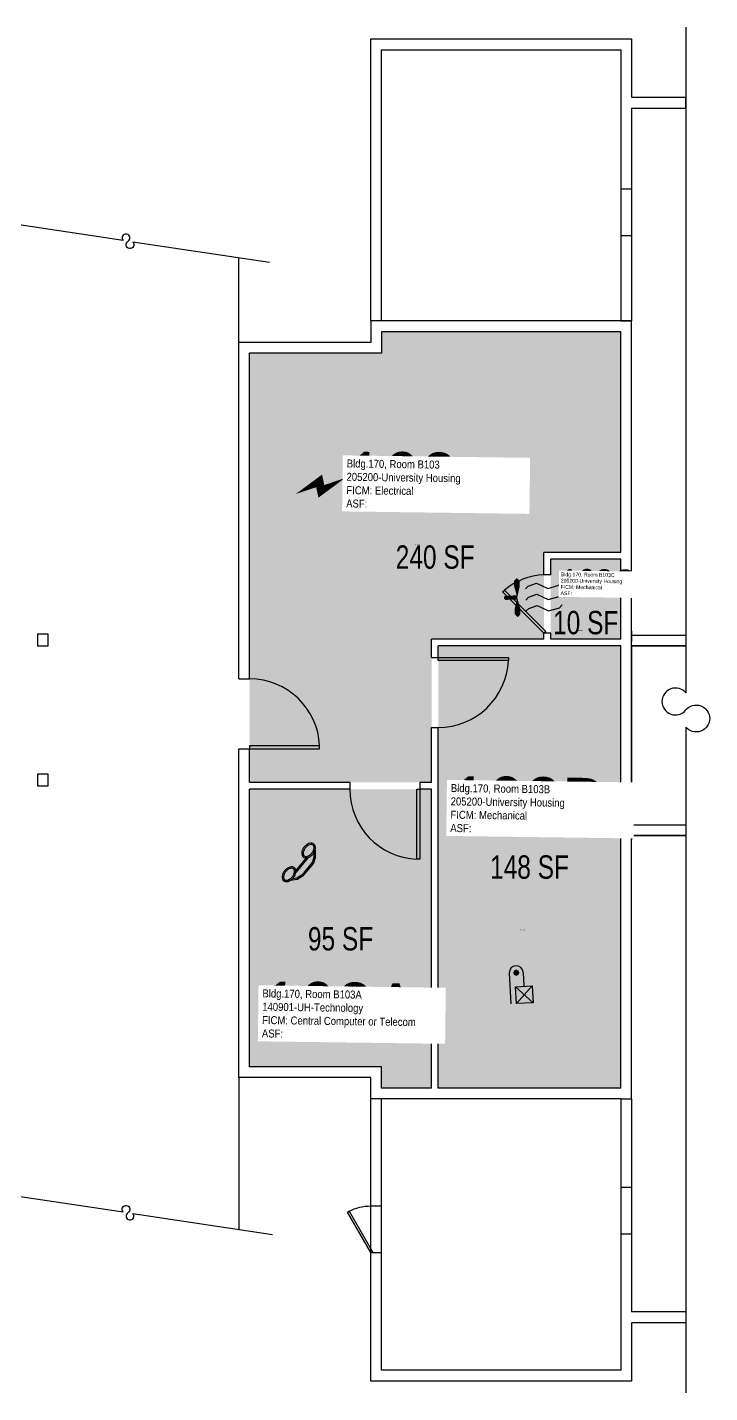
# Model space of a CAD drawing. Header units: inches. Extents: x -54 to 958, y -57 to 645.
# Drawn here: x 607 to 958, y -57 to 645 of the extents above; entities that cross this region are included whole.
import ezdxf
from ezdxf.enums import TextEntityAlignment as Align

# ---------------------------------------------------------------- set-up
doc = ezdxf.new("R2010")
doc.units = ezdxf.units.IN
doc.header["$LTSCALE"] = 10
doc.header["$MEASUREMENT"] = 0
doc.layers.get('0').update_dxf_attribs({"linetype": 'CONTINUOUS'})
for name, color, linetype in [('A-DOOR', 2, 'CONTINUOUS'), ('A-IDEN-ICON', 4, 'CONTINUOUS'), ('A-IDEN-RNUM', 7, 'CONTINUOUS'), ('A-IDEN-SNUM', 4, 'CONTINUOUS'), ('A-IDEN-VNUM', 4, 'CONTINUOUS'), ('A-SITE', 3, 'CONTINUOUS'), ('A-WALL', 5, 'CONTINUOUS'), ('AREA-TEXT', 3, 'CONTINUOUS'), ('Rooms-Category-Color', 7, 'CONTINUOUS'), ('Rooms-College-Color', 7, 'CONTINUOUS'), ('Rooms-Department-Color', 7, 'CONTINUOUS'), ('Rooms-Division-Color', 7, 'CONTINUOUS'), ('Rooms-Information', 7, 'CONTINUOUS')]:
    doc.layers.add(name, color=color, linetype=linetype)
doc.styles.add('CP_AREA', font='arial.ttf', dxfattribs={"height": 15})
doc.styles.add('CP_ROOMSNUMBER', font='arial.ttf', dxfattribs={"height": 1})
doc.styles.add('CP_ROOMVNUMBER', font='arial.ttf', dxfattribs={"width": 0.85, "height": 0.075})

# ---------------------------------------------------------------- blocks, each defined once
blk = doc.blocks.new('CPELEV')
at = {"color": 0, "linetype": 'ByBlock'}
for p, q in [((-0.035, 0.03), (-0.035, -0.08)), ((0.015, 0.03), (0.015, -0.02)), ((-0.015, -0.08), (-0.015, -0.02)), ((-0.015, -0.02), (0.045, -0.02)), ((-0.015, -0.08), (0.045, -0.02)), ((0.045, -0.08), (-0.015, -0.02)), ((0.045, -0.02), (0.045, -0.08)), ((0.045, -0.08), (-0.015, -0.08))]:
    blk.add_line(p, q, dxfattribs=at)
at = {"color": 0, "linetype": 'ByBlock', "const_width": 0.0106}
blk.add_lwpolyline([(-0.0153, 0.03, 1), (-0.0047, 0.03, 1)], format="xyb", close=True, dxfattribs=at)
at = {"color": 0, "linetype": 'ByBlock'}
blk.add_arc((-0.01, 0.03), 0.025, 0, 180, dxfattribs=at)
blk = doc.blocks.new('CPPHONE')
at = {"color": 0, "linetype": 'ByBlock'}
for p, q in [((0.0096, 0.0252), (-0.0196, -0.0252)), ((0.0169, 0.0279), (-0.0182, -0.0329))]:
    blk.add_line(p, q, dxfattribs=at)
for points in [[(0.0364, 0.0572), (0.0417, 0.0308), (0.0382, 0.0108), (0.0082, -0.0411), (-0.0083, -0.0558), (-0.0338, -0.0645)], [(0.0334, 0.047), (0.0366, 0.0307), (0.0334, 0.0126), (0.0043, -0.0379), (-0.0109, -0.0514), (-0.0265, -0.0567)]]:
    blk.add_lwpolyline(points, dxfattribs=at)
for points in [[(0.0288, 0.0786, 0.139889), (0.0216, 0.0804, 0.107118), (0.0122, 0.0781, 0.079812), (0.0039, 0.0722, 0.067459), (-0.0035, 0.0626, 0.067459), (-0.008, 0.0515, 0.079812), (-0.009, 0.0413, 0.107118), (-0.0064, 0.032, 0.139889), (-0.0012, 0.0267, 0.139889), (0.0061, 0.0248, 0.107118), (0.0155, 0.0272, 0.079812), (0.0238, 0.0331, 0.067459), (0.0312, 0.0426, 0.067459), (0.0357, 0.0538, 0.079812), (0.0367, 0.0639, 0.107118), (0.034, 0.0732, 0.139889)], [(0.0263, 0.0743, 0.139889), (0.0218, 0.0754, 0.107118), (0.0144, 0.0736, 0.079812), (0.0074, 0.0686, 0.067459), (0.0008, 0.0601, 0.067459), (-0.0032, 0.0502, 0.079812), (-0.004, 0.0417, 0.107118), (-0.0019, 0.0344, 0.139889), (0.0013, 0.031, 0.139889), (0.0059, 0.0298, 0.107118), (0.0133, 0.0317, 0.079812), (0.0203, 0.0367, 0.067459), (0.0268, 0.0451, 0.067459), (0.0309, 0.055, 0.079812), (0.0317, 0.0636, 0.107118), (0.0296, 0.0709, 0.139889)], [(-0.0262, -0.0167, 0.139889), (-0.0334, -0.0148, 0.107118), (-0.0428, -0.0172, 0.079812), (-0.0511, -0.0231, 0.067459), (-0.0585, -0.0326, 0.067459), (-0.063, -0.0438, 0.079812), (-0.064, -0.0539, 0.107118), (-0.0614, -0.0632, 0.139889), (-0.0562, -0.0686, 0.139889), (-0.0489, -0.0704, 0.107118), (-0.0395, -0.0681, 0.079812), (-0.0312, -0.0622, 0.067459), (-0.0238, -0.0526, 0.067459), (-0.0193, -0.0415, 0.079812), (-0.0183, -0.0313, 0.107118), (-0.021, -0.022, 0.139889)], [(-0.0287, -0.021, 0.139889), (-0.0332, -0.0198, 0.107118), (-0.0406, -0.0217, 0.079812), (-0.0476, -0.0267, 0.067459), (-0.0542, -0.0351, 0.067459), (-0.0582, -0.045, 0.079812), (-0.059, -0.0536, 0.107118), (-0.0569, -0.0609, 0.139889), (-0.0537, -0.0643, 0.139889), (-0.0491, -0.0654, 0.107118), (-0.0417, -0.0636, 0.079812), (-0.0347, -0.0586, 0.067459), (-0.0282, -0.0501, 0.067459), (-0.0241, -0.0402, 0.079812), (-0.0233, -0.0317, 0.107118), (-0.0254, -0.0244, 0.139889)]]:
    blk.add_lwpolyline(points, format="xyb", close=True, dxfattribs=at)
blk = doc.blocks.new('CPELECT')
blk.add_lwpolyline([(0.0623, 0.0629, 0, 0.03, 0), (0.0105, -0.0168, 0.03, 0.03, 0), (-0.0105, 0.0068, 0.03, 0, 0), (-0.0623, -0.0729, 0.03, 0, 0)], format="xyseb")
blk = doc.blocks.new('CPMECH')
at = {"color": 0, "linetype": 'ByBlock'}
for p, q in [((0.005, 0.025), (0.015, 0.035)), ((0.015, 0.035), (0.045, 0.045)), ((0.015, -0.005), (0.045, 0.005)), ((0.045, 0.045), (0.085, 0.025)), ((0.045, 0.005), (0.085, -0.015)), ((0.085, 0.025), (0.125, 0.035)), ((0.125, 0.035), (0.135, 0.045)), ((0.125, -0.005), (0.135, 0.005)), ((0.005, -0.015), (0.015, -0.005)), ((0.005, -0.055), (0.015, -0.045)), ((0.015, -0.045), (0.045, -0.035)), ((0.045, -0.035), (0.085, -0.055)), ((0.085, -0.015), (0.125, -0.005)), ((0.085, -0.055), (0.125, -0.045)), ((0.125, -0.045), (0.135, -0.035))]:
    blk.add_line(p, q, dxfattribs=at)
for points in [[(-0.025, -0.005, 0, 0.02, 0), (-0.025, 0.035, 0.02, 0.02, 0), (-0.025, 0.055, 0.02, 0, 0), (-0.025, 0.065, 0, 0, 0)], [(-0.025, -0.005, 0, 0.02, 0), (-0.025, -0.045, 0.02, 0.02, 0), (-0.025, -0.065, 0.02, 0, 0), (-0.025, -0.075, 0, 0, 0)]]:
    blk.add_lwpolyline(points, format="xyseb", dxfattribs=at)
at = {"color": 0, "linetype": 'ByBlock', "const_width": 0.015}
blk.add_lwpolyline([(-0.025, -0.005), (-0.065, -0.005)], dxfattribs=at)
at = {"color": 0, "linetype": 'ByBlock', "const_width": 0.0075}
blk.add_lwpolyline([(-0.0682, -0.0069, 1), (-0.0618, -0.0031, 1)], format="xyb", close=True, dxfattribs=at)

msp = doc.modelspace()

# ---------------------------------------------------------------- hatches: boundary and pattern name
at = {"layer": 'Rooms-Category-Color', "true_color": 0xadadad}
for points in [[(911.96, 375.24), (911.96, 488.74), (788.96, 488.74), (788.96, 477.74), (721.21, 477.74), (721.21, 256.99), (814.71, 256.99), (814.71, 330.74), (872.46, 330.74), (872.46, 375.24)], [(875.96, 330.74), (875.96, 371.74), (911.96, 371.74), (911.96, 330.74)], [(911.96, 327.24), (818.21, 327.24), (818.21, 99.74), (911.96, 99.74)]]:
    msp.add_hatch(color=253, dxfattribs=at).paths.add_polyline_path(points)
at = {"layer": 'Rooms-Category-Color', "true_color": 0xe3c5e1}
msp.add_hatch(color=254, dxfattribs=at).paths.add_polyline_path([(721.21, 253.49), (814.71, 253.49), (814.71, 99.74), (788.96, 99.74), (788.96, 110.74), (721.21, 110.74)])
at = {"layer": 'Rooms-College-Color', "true_color": 0xadadad}
for points in [[(911.96, 375.24), (911.96, 488.74), (788.96, 488.74), (788.96, 477.74), (721.21, 477.74), (721.21, 256.99), (814.71, 256.99), (814.71, 330.74), (872.46, 330.74), (872.46, 375.24)], [(875.96, 330.74), (875.96, 371.74), (911.96, 371.74), (911.96, 330.74)], [(911.96, 327.24), (818.21, 327.24), (818.21, 99.74), (911.96, 99.74)], [(721.21, 253.49), (814.71, 253.49), (814.71, 99.74), (788.96, 99.74), (788.96, 110.74), (721.21, 110.74)]]:
    msp.add_hatch(color=253, dxfattribs=at).paths.add_polyline_path(points)
at = {"layer": 'Rooms-Department-Color', "true_color": 0xacacac}
for points in [[(911.96, 375.24), (911.96, 488.74), (788.96, 488.74), (788.96, 477.74), (721.21, 477.74), (721.21, 256.99), (814.71, 256.99), (814.71, 330.74), (872.46, 330.74), (872.46, 375.24)], [(875.96, 330.74), (875.96, 371.74), (911.96, 371.74), (911.96, 330.74)], [(911.96, 327.24), (818.21, 327.24), (818.21, 99.74), (911.96, 99.74)]]:
    msp.add_hatch(color=253, dxfattribs=at).paths.add_polyline_path(points)
at = {"layer": 'Rooms-Department-Color', "true_color": 0x604aed}
msp.add_hatch(color=173, dxfattribs=at).paths.add_polyline_path([(721.21, 253.49), (814.71, 253.49), (814.71, 99.74), (788.96, 99.74), (788.96, 110.74), (721.21, 110.74)])
at = {"layer": 'Rooms-Division-Color', "true_color": 0xadadad}
for points in [[(911.96, 375.24), (911.96, 488.74), (788.96, 488.74), (788.96, 477.74), (721.21, 477.74), (721.21, 256.99), (814.71, 256.99), (814.71, 330.74), (872.46, 330.74), (872.46, 375.24)], [(875.96, 330.74), (875.96, 371.74), (911.96, 371.74), (911.96, 330.74)], [(911.96, 327.24), (818.21, 327.24), (818.21, 99.74), (911.96, 99.74)]]:
    msp.add_hatch(color=253, dxfattribs=at).paths.add_polyline_path(points)
at = {"layer": 'Rooms-Division-Color', "true_color": 0x604aed}
msp.add_hatch(color=173, dxfattribs=at).paths.add_polyline_path([(721.21, 253.49), (814.71, 253.49), (814.71, 99.74), (788.96, 99.74), (788.96, 110.74), (721.21, 110.74)])

# ---------------------------------------------------------------- linework, layer by layer
at = {"layer": 'A-DOOR', "extrusion": (1.8696e-13, -0.000261203, -1)}
for p, q in [((771.45, 36.03), (772.32, 36.53)), ((783.45, 15.24), (771.45, 36.03)), ((772.32, 36.53), (784.32, 15.74))]:
    msp.add_line(p, q, dxfattribs=at)
at = {"layer": 'A-DOOR'}
for points in [[(873.4, 334.68), (872.46, 333.74), (851.25, 354.95), (852.18, 355.89)], [(818.21, 319.65), (818.21, 321.24), (854.21, 321.24), (854.21, 319.65)], [(721.21, 275.83), (721.21, 274.24), (757.21, 274.24), (757.21, 275.83)], [(807.12, 253.49), (808.71, 253.49), (808.71, 217.49), (807.12, 217.49)]]:
    msp.add_lwpolyline(points, close=True, dxfattribs=at)
for centre, radius, start, end in [((874.36, 328.71), 35.08, 93.10885, 129.22081), ((818.19, 321.3), 36.06, 270.07511, 357.38191), ((721.19, 274.18), 36.06, 2.61809, 89.92489), ((808.77, 253.51), 36.06, 180.07511, 267.38191)]:
    msp.add_arc(centre, radius, start, end, dxfattribs=at)
at = {"layer": 'A-DOOR', "extrusion": (1.8696e-13, -0.000261203, -1)}
msp.add_arc((-783.51, 14.84, 0), 24.4, 62.71183, 89.87632, dxfattribs=at)
at = {"layer": 'A-SITE', "extrusion": (-0.000486528, -0.002907, 0.999996)}
msp.add_line((715.71, 483.24), (715.71, 526.6), dxfattribs=at)
at = {"layer": 'A-SITE', "extrusion": (0.000486528, 0.002907, 0.999996)}
msp.add_line((715.71, 105.24), (715.71, 27.21), dxfattribs=at)
at = {"layer": 'A-SITE'}
for points in [[(731.42, 524.24), (661.2, 534.81, -2.83736), (658.71, 535.19, 2.83736), (656.22, 535.56), (584.49, 546.37)], [(586.01, 46.75), (656.22, 36.17, -2.83736), (658.71, 35.79, 2.83736), (661.2, 35.42), (732.94, 24.61)]]:
    msp.add_lwpolyline(points, format="xyb", dxfattribs=at)
at = {"layer": 'A-WALL'}
for p, q in [((783.46, 494.24), (783.46, 639.24)), ((783.46, 639.24), (917.46, 639.24)), ((917.46, 639.24), (917.46, 609.24)), ((788.96, 494.24), (788.96, 633.74)), ((788.96, 633.74), (911.96, 633.74)), ((911.96, 633.74), (911.96, 609.24)), ((911.96, 609.24), (911.96, 494.24)), ((917.46, 609.24), (945.42, 609.24)), ((917.46, 603.74), (917.46, 494.24)), ((917.46, 603.74), (945.42, 603.74)), ((945.42, 603.74), (945.42, 609.24)), ((917.46, 562.04), (911.96, 562.04)), ((917.46, 538.04), (911.96, 538.04)), ((788.96, 494.24), (783.46, 494.24)), ((783.46, 494.24), (783.46, 483.24)), ((788.96, 494.24), (783.46, 494.24)), ((911.96, 494.24), (788.96, 494.24)), ((917.46, 494.24), (911.96, 494.24)), ((911.96, 494.24), (917.46, 494.24)), ((917.46, 94.24), (917.46, 494.24)), ((911.96, 488.74), (788.96, 488.74)), ((788.96, 488.74), (788.96, 477.74)), ((911.96, 375.24), (911.96, 488.74)), ((715.71, 310.24), (715.71, 483.24)), ((783.46, 483.24), (715.71, 483.24)), ((788.96, 477.74), (721.21, 477.74)), ((721.21, 310.24), (721.21, 477.74)), ((911.96, 375.24), (872.46, 375.24)), ((872.46, 363.87), (872.46, 375.24)), ((911.96, 371.74), (875.96, 371.74)), ((875.96, 363.74), (875.96, 371.74)), ((911.96, 330.74), (911.96, 371.74)), ((875.96, 363.74), (872.46, 363.74)), ((617.73, 333.24), (612.23, 333.24)), ((612.23, 333.24), (612.24, 327.24)), ((617.73, 327.25), (617.73, 333.24)), ((715.71, 327.29), (715.71, 333.24)), ((814.71, 321.24), (814.71, 330.74)), ((872.46, 330.74), (814.71, 330.74)), ((872.46, 330.74), (872.46, 333.74)), ((875.96, 333.74), (872.46, 333.74)), ((875.96, 330.74), (875.96, 333.74)), ((911.96, 330.74), (875.96, 330.74)), ((917.46, 334.99), (917.46, 329.49)), ((917.46, 332.74), (945.41, 332.74)), ((917.46, 327.24), (917.46, 332.74)), ((917.46, 332.74), (945.41, 332.74)), ((945.41, 332.74), (945.41, 327.24)), ((945.41, 332.74), (945.41, 327.24)), ((612.24, 327.24), (617.73, 327.25)), ((911.96, 327.24), (818.21, 327.24)), ((818.21, 321.24), (818.21, 327.24)), ((911.96, 99.74), (911.96, 327.24)), ((917.46, 327.24), (917.46, 235.24)), ((917.46, 327.24), (945.41, 327.24)), ((945.41, 327.24), (917.46, 327.24)), ((814.71, 321.24), (818.21, 321.24)), ((715.71, 310.24), (721.21, 310.24)), ((814.71, 256.99), (814.71, 285.24)), ((814.71, 285.24), (818.21, 285.24)), ((818.21, 99.74), (818.21, 285.24)), ((715.71, 105.24), (715.71, 274.24)), ((715.71, 274.24), (721.21, 274.24)), ((721.21, 256.99), (721.21, 274.24)), ((617.73, 261.24), (612.21, 261.24)), ((612.21, 261.24), (612.21, 255.24)), ((617.71, 255.24), (617.73, 261.24)), ((715.71, 255.24), (715.71, 261.24)), ((612.21, 255.24), (617.71, 255.24)), ((772.71, 256.99), (721.21, 256.99)), ((721.21, 110.74), (721.21, 253.49)), ((772.71, 253.49), (721.21, 253.49)), ((772.71, 256.99), (772.71, 253.49)), ((814.71, 256.99), (808.71, 256.99)), ((808.71, 256.99), (808.71, 253.49)), ((814.71, 253.49), (808.71, 253.49)), ((814.71, 99.74), (814.71, 253.49)), ((917.46, 235.24), (945.41, 235.24)), ((917.46, 229.74), (917.46, 235.24)), ((917.46, 235.24), (945.41, 235.24)), ((917.46, 232.99), (917.46, 227.49)), ((945.41, 235.24), (945.41, 229.74)), ((945.41, 235.24), (945.41, 229.74)), ((917.46, 229.74), (945.41, 229.74)), ((945.41, 229.74), (917.46, 229.74)), ((788.96, 110.74), (721.21, 110.74)), ((788.96, 99.74), (788.96, 110.74)), ((783.46, 105.24), (715.71, 105.24)), ((783.46, 94.24), (783.46, 105.24)), ((814.71, 99.74), (788.96, 99.74)), ((911.96, 99.74), (818.21, 99.74)), ((783.45, -50.76), (783.46, 94.24)), ((788.96, 94.24), (783.46, 94.24)), ((788.96, 94.24), (783.46, 94.24)), ((788.95, -45.26), (788.96, 94.24)), ((911.96, 94.24), (788.96, 94.24)), ((911.96, 94.24), (911.95, -20.76)), ((911.96, 94.24), (917.46, 94.24)), ((911.96, 94.24), (917.46, 94.24)), ((917.46, 94.24), (917.45, -15.26)), ((917.46, 48.8), (911.96, 48.8)), ((783.46, 39.24), (788.96, 39.24)), ((917.46, 24.8), (911.96, 24.8)), ((783.45, 15.24), (788.95, 15.24)), ((911.95, -20.76), (911.95, -45.26)), ((945.41, -15.26), (917.45, -15.26)), ((917.45, -20.76), (917.45, -50.76)), ((945.41, -20.76), (917.45, -20.76)), ((911.95, -45.26), (788.95, -45.26)), ((917.45, -50.76), (783.45, -50.76))]:
    msp.add_line(p, q, dxfattribs=at)
at = {"layer": 'A-WALL', "extrusion": (1.8696e-13, -0.000261203, -1)}
msp.add_line((784.32, 15.74), (783.45, 15.24), dxfattribs=at)
at = {"layer": 'A-WALL'}
msp.add_lwpolyline([(945.42, 645.24), (945.41, 302.99, 2.802622), (945.41, 294.24, -2.802622), (945.41, 285.48), (945.41, -56.76)], format="xyb", dxfattribs=at)

# ---------------------------------------------------------------- block references
at = {"layer": 'A-IDEN-ICON'}
for name, p, xscale, yscale, zscale, rotation in [('CPELECT', (757.87, 409.97), 144.0000000006691, 144.0000000006691, 144.0000000006691, 330.500000000906), ('CPMECH', (862.34, 352.88), 144.0000000018666, 144.0000000018666, 144.0000000018666, 1.335388449466297), ('CPPHONE', (748.3, 214.85), 143.9999999954541, 143.9999999954541, 143.9999999954541, 350.4679273349115), ('CPELEV', (859.91, 154.94), 143.9999999962863, 143.9999999962863, 143.9999999962863, 2.792473682168959)]:
    msp.add_blockref(name, p, dxfattribs=dict(at, xscale=xscale, yscale=yscale, zscale=zscale, rotation=rotation))

# ---------------------------------------------------------------- texts
at = {"layer": 'A-IDEN-RNUM', "style": 'CP_ROOMSNUMBER'}
for s, p in [('0103-00', (806.31, 379.06)), ('0103-C0', (890.03, 334.94)), ('0103-B0', (859.82, 180.99)), ('0103-A0', (762.99, 145.52))]:
    msp.add_text(s, height=0.36, rotation=359.24, dxfattribs=at).set_placement(p)
at = {"layer": 'A-IDEN-SNUM', "style": 'CP_ROOMSNUMBER'}
for s, p in [('1700B10300', (806.31, 379.06)), ('1700B103C0', (890.03, 334.94)), ('1700B103B0', (859.82, 180.99)), ('1700B103A0', (762.99, 145.52))]:
    msp.add_text(s, height=0.36, rotation=359.24, dxfattribs=at).set_placement(p)
at = {"layer": 'A-IDEN-VNUM', "style": 'CP_ROOMVNUMBER', "width": 0.85}
for s, height, p in [('103', 28.8, (770.84, 398.32)), ('103C', 13.554, (881.05, 353.32)), ('103B', 28.8, (824.35, 231.46)), ('103A', 28.8, (727.51, 125.86))]:
    msp.add_text(s, height=height, rotation=359.24, dxfattribs=at).set_placement(p)
at = {"layer": 'AREA-TEXT', "style": 'CP_AREA', "width": 0.75}
for s, p in [('240 SF', (816.59, 372.87)), ('10 SF', (893.96, 339.18)), ('148 SF', (865.08, 213.49)), ('95 SF', (767.96, 176.62))]:
    msp.add_text(s, height=12, dxfattribs=at).set_placement(p, align=Align.MIDDLE_CENTER)

# ---------------------------------------------------------------- next in the draw order: texts
at = {"layer": 'Rooms-Information', "attachment_point": 7, "rotation": 359.24, "style": 'CP_ROOMVNUMBER', "bg_fill": 3, "box_fill_scale": 1.5, "bg_fill_color": 256, "bg_fill_true_color": 13158600, "bg_fill_transparency": 0}
for s, insert, char_height, width in [('Bldg.170, Room B103^M^J205200-University Housing^M^JFICM: Electrical^M^JASF: ', (770.84, 398.32), 4.1143, 92.16), ('Bldg.170, Room B103C^M^J205200-University Housing^M^JFICM: Mechanical^M^JASF: ', (881.05, 353.32), 1.9362, 43.3718), ('Bldg.170, Room B103B^M^J205200-University Housing^M^JFICM: Mechanical^M^JASF: ', (824.35, 231.46), 4.1143, 92.16), ('Bldg.170, Room B103A^M^J140901-UH-Technology^M^JFICM: Central Computer or Telecom^M^JASF: ', (727.51, 125.86), 4.1143, 92.16)]:
    msp.add_mtext(s, dxfattribs=dict(at, insert=insert, char_height=char_height, width=width))

doc.saveas('drawing.dxf')
